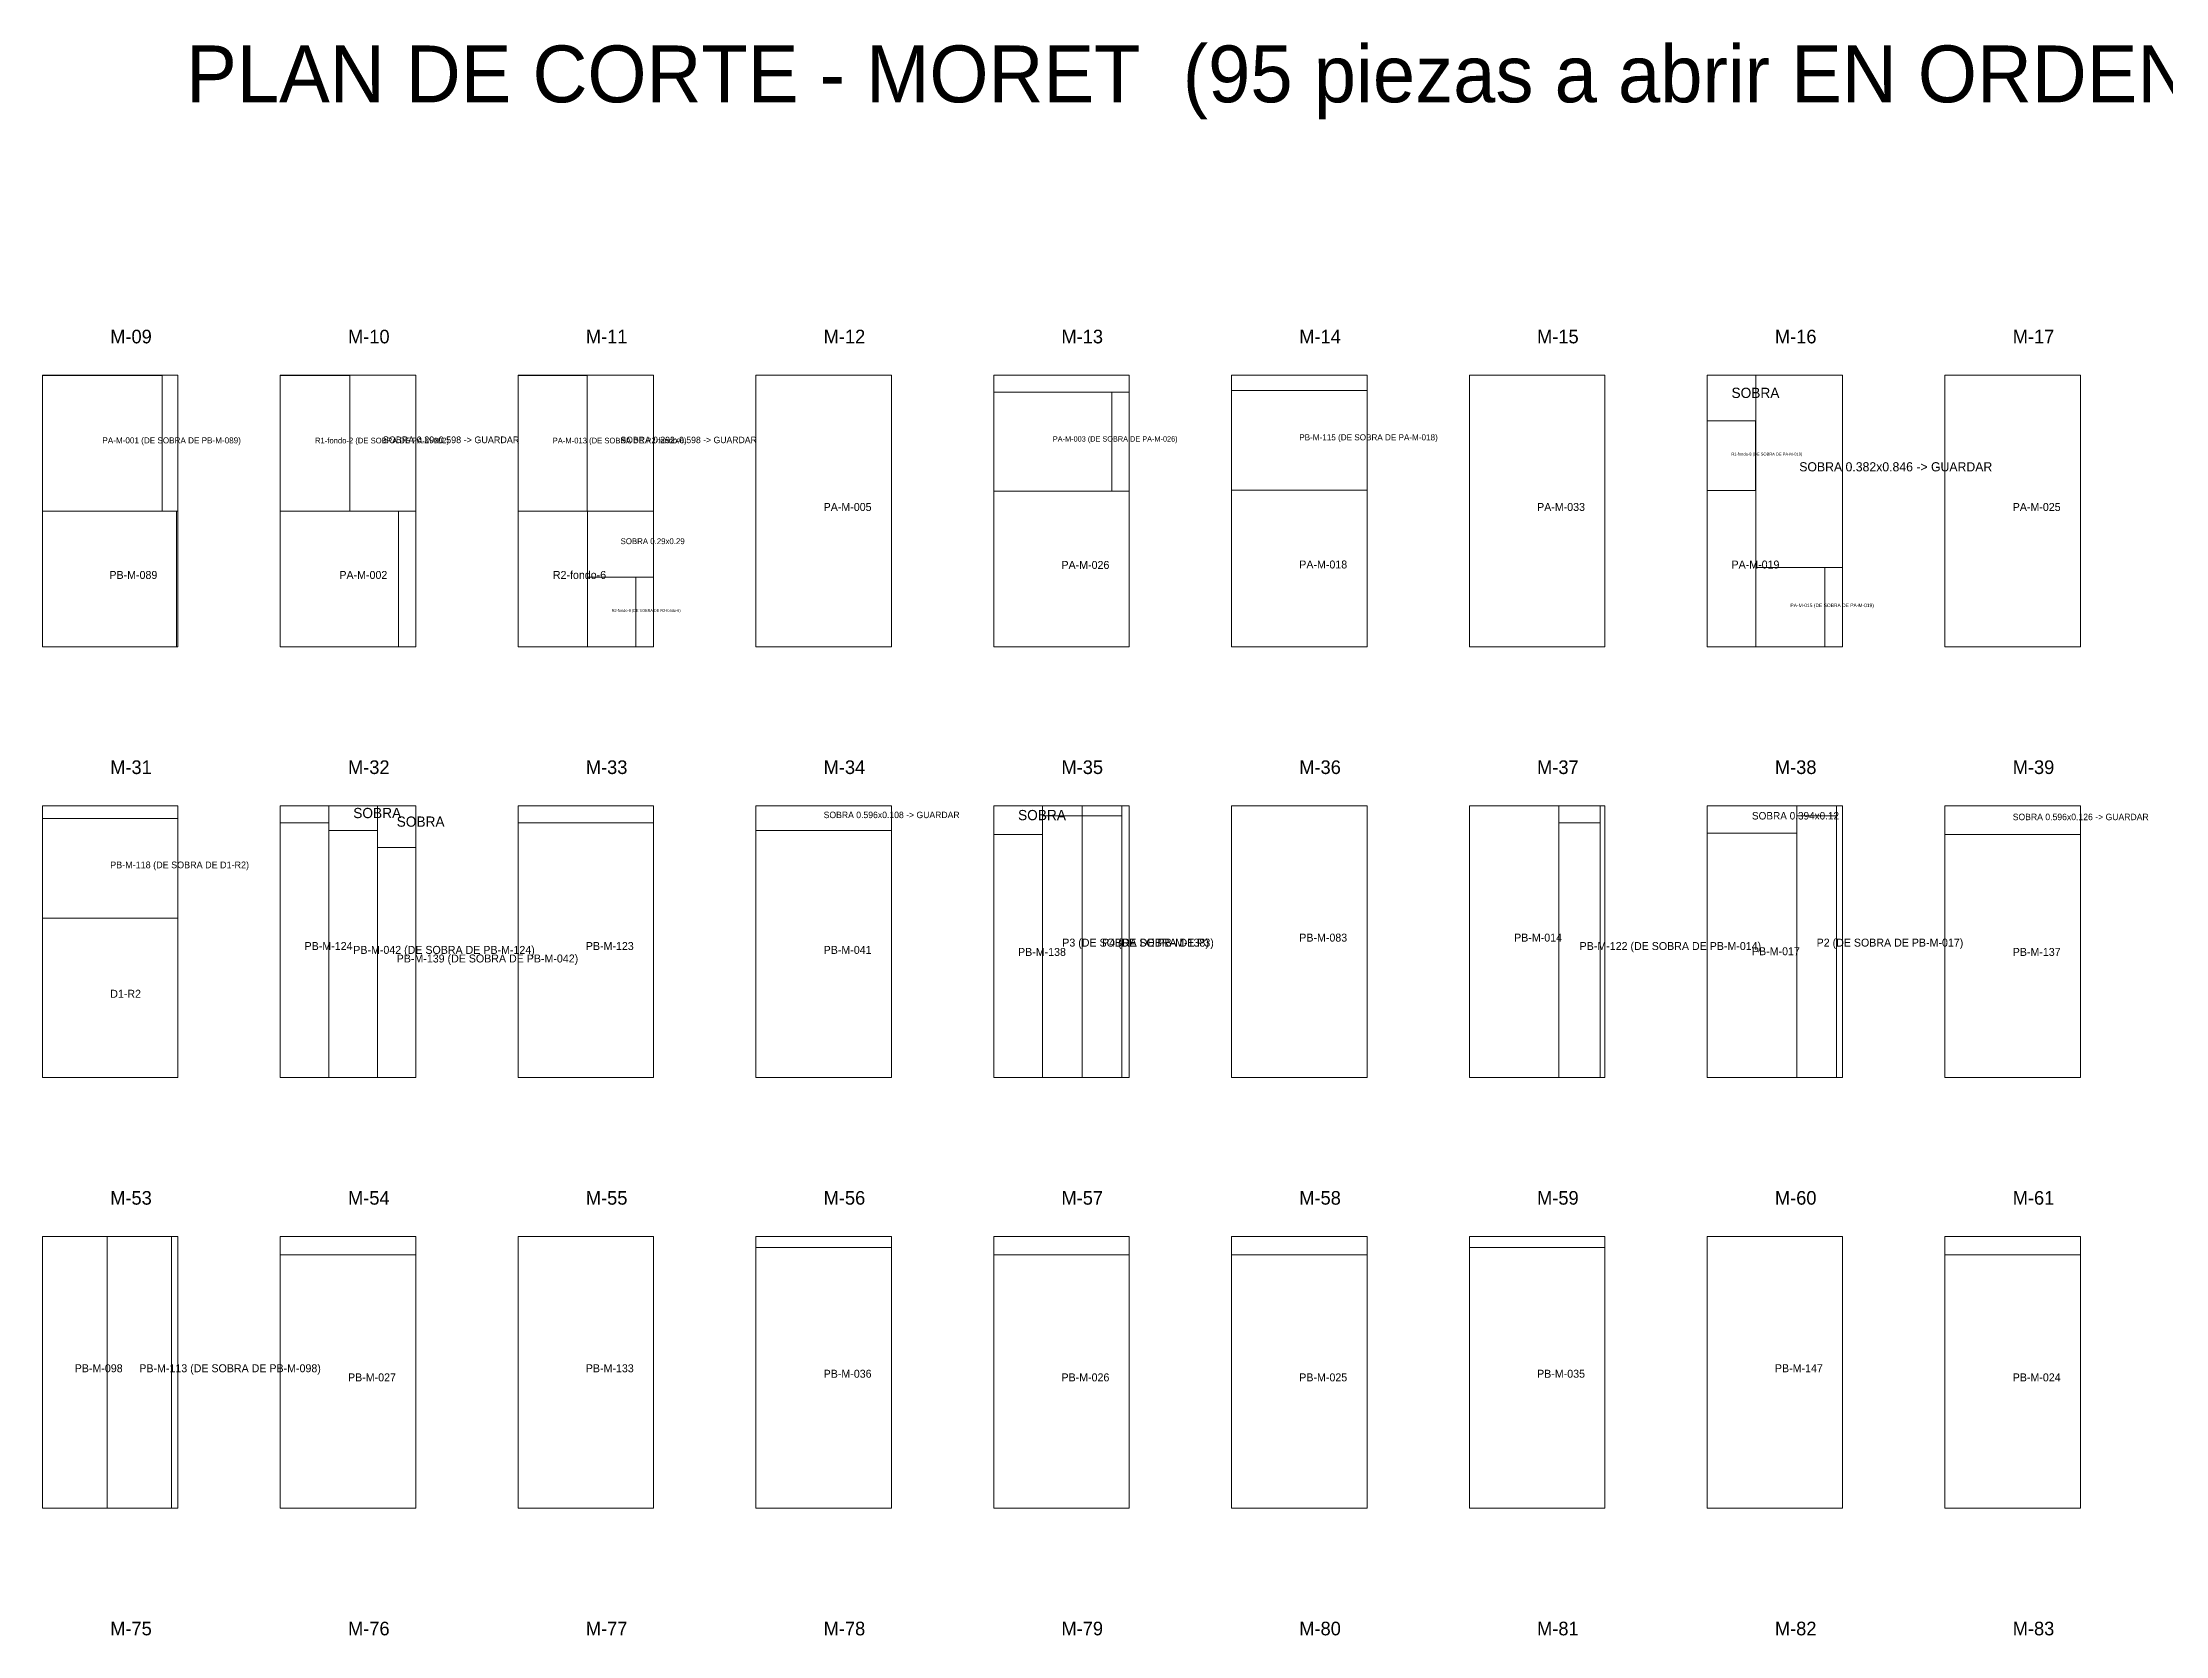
# Model space of a CAD drawing. Header units: metres. Extents: x 489.4 to 571.8, y -144.7 to -79.7.
# Drawn here: x 497.93 to 507.27, y -101.57 to -94.57 of the extents above; entities that cross this region are included whole.
import ezdxf

# ---------------------------------------------------------------- set-up
doc = ezdxf.new("R2010")
doc.units = ezdxf.units.M
for name, color, linetype, lineweight, plot in [('PLAN-CORTE-DESPERDICIO', 1, 'Continuous', 0, False), ('PLAN-CORTE-PIEZAS-A-ABRIR', 7, 'Continuous', 0, False), ('PLAN-CORTE-RECORTES', 3, 'Continuous', 0, False), ('PLAN-CORTE-SOBRANTES', 2, 'Continuous', 0, False), ('PLAN-CORTE-TEXTOS', 5, 'Continuous', 0, False)]:
    doc.layers.add(name, color=color, linetype=linetype, lineweight=lineweight, plot=plot)

msp = doc.modelspace()

# ---------------------------------------------------------------- linework, layer by layer
at = {"layer": 'PLAN-CORTE-DESPERDICIO'}
for points in [[(498.4599, -96.6284), (498.5287, -96.6284), (498.5287, -96.0304), (498.4599, -96.0304)], [(502.1167, -96.1044), (502.7127, -96.1044), (502.7127, -96.0304), (502.1167, -96.0304)], [(503.1627, -96.0974), (503.7587, -96.0974), (503.7587, -96.0304), (503.1627, -96.0304)], [(502.6367, -96.5404), (502.7127, -96.5404), (502.7127, -96.1044), (502.6367, -96.1044)], [(499.4987, -97.2244), (499.5747, -97.2244), (499.5747, -96.6284), (499.4987, -96.6284)], [(500.5427, -97.2244), (500.6207, -97.2244), (500.6207, -96.9184), (500.5427, -96.9184)], [(505.7729, -97.2244), (505.8507, -97.2244), (505.8507, -96.8764), (505.7729, -96.8764)], [(497.9327, -97.9794), (498.5287, -97.9794), (498.5287, -97.9244), (497.9327, -97.9244)], [(498.9787, -97.9984), (499.1927, -97.9984), (499.1927, -97.9244), (498.9787, -97.9244)], [(500.0247, -97.9984), (500.6207, -97.9984), (500.6207, -97.9244), (500.0247, -97.9244)], [(502.3307, -97.9684), (502.5057, -97.9684), (502.5057, -97.9244), (502.3307, -97.9244)], [(502.5057, -97.9684), (502.6807, -97.9684), (502.6807, -97.9244), (502.5057, -97.9244)], [(502.6807, -99.1184), (502.7127, -99.1184), (502.7127, -97.9244), (502.6807, -97.9244)], [(504.6027, -97.9984), (504.7847, -97.9984), (504.7847, -97.9244), (504.6027, -97.9244)], [(504.7847, -99.1184), (504.8047, -99.1184), (504.8047, -97.9244), (504.7847, -97.9244)], [(505.6487, -97.9684), (505.8237, -97.9684), (505.8237, -97.9244), (505.6487, -97.9244)], [(505.8237, -99.1184), (505.8507, -99.1184), (505.8507, -97.9244), (505.8237, -97.9244)], [(498.5007, -101.0124), (498.5287, -101.0124), (498.5287, -99.8184), (498.5007, -99.8184)], [(498.9787, -99.8984), (499.5747, -99.8984), (499.5747, -99.8184), (498.9787, -99.8184)], [(501.0707, -99.8664), (501.6667, -99.8664), (501.6667, -99.8184), (501.0707, -99.8184)], [(502.1167, -99.8984), (502.7127, -99.8984), (502.7127, -99.8184), (502.1167, -99.8184)], [(503.1627, -99.8984), (503.7587, -99.8984), (503.7587, -99.8184), (503.1627, -99.8184)], [(504.2087, -99.8664), (504.8047, -99.8664), (504.8047, -99.8184), (504.2087, -99.8184)], [(506.3007, -99.8984), (506.8967, -99.8984), (506.8967, -99.8184), (506.3007, -99.8184)]]:
    msp.add_lwpolyline(points, close=True, dxfattribs=at)
at = {"layer": 'PLAN-CORTE-PIEZAS-A-ABRIR'}
for points in [[(497.9327, -97.2244), (498.5287, -97.2244), (498.5287, -96.0304), (497.9327, -96.0304)], [(498.9787, -97.2244), (499.5747, -97.2244), (499.5747, -96.0304), (498.9787, -96.0304)], [(500.0247, -97.2244), (500.6207, -97.2244), (500.6207, -96.0304), (500.0247, -96.0304)], [(501.0707, -97.2244), (501.6667, -97.2244), (501.6667, -96.0304), (501.0707, -96.0304)], [(502.1167, -97.2244), (502.7127, -97.2244), (502.7127, -96.0304), (502.1167, -96.0304)], [(503.1627, -97.2244), (503.7587, -97.2244), (503.7587, -96.0304), (503.1627, -96.0304)], [(504.2087, -97.2244), (504.8047, -97.2244), (504.8047, -96.0304), (504.2087, -96.0304)], [(505.2547, -97.2244), (505.8507, -97.2244), (505.8507, -96.0304), (505.2547, -96.0304)], [(506.3007, -97.2244), (506.8967, -97.2244), (506.8967, -96.0304), (506.3007, -96.0304)], [(497.9327, -99.1184), (498.5287, -99.1184), (498.5287, -97.9244), (497.9327, -97.9244)], [(498.9787, -99.1184), (499.5747, -99.1184), (499.5747, -97.9244), (498.9787, -97.9244)], [(500.0247, -99.1184), (500.6207, -99.1184), (500.6207, -97.9244), (500.0247, -97.9244)], [(501.0707, -99.1184), (501.6667, -99.1184), (501.6667, -97.9244), (501.0707, -97.9244)], [(502.1167, -99.1184), (502.7127, -99.1184), (502.7127, -97.9244), (502.1167, -97.9244)], [(503.1627, -99.1184), (503.7587, -99.1184), (503.7587, -97.9244), (503.1627, -97.9244)], [(504.2087, -99.1184), (504.8047, -99.1184), (504.8047, -97.9244), (504.2087, -97.9244)], [(505.2547, -99.1184), (505.8507, -99.1184), (505.8507, -97.9244), (505.2547, -97.9244)], [(506.3007, -99.1184), (506.8967, -99.1184), (506.8967, -97.9244), (506.3007, -97.9244)], [(497.9327, -101.0124), (498.5287, -101.0124), (498.5287, -99.8184), (497.9327, -99.8184)], [(498.9787, -101.0124), (499.5747, -101.0124), (499.5747, -99.8184), (498.9787, -99.8184)], [(500.0247, -101.0124), (500.6207, -101.0124), (500.6207, -99.8184), (500.0247, -99.8184)], [(501.0707, -101.0124), (501.6667, -101.0124), (501.6667, -99.8184), (501.0707, -99.8184)], [(502.1167, -101.0124), (502.7127, -101.0124), (502.7127, -99.8184), (502.1167, -99.8184)], [(503.1627, -101.0124), (503.7587, -101.0124), (503.7587, -99.8184), (503.1627, -99.8184)], [(504.2087, -101.0124), (504.8047, -101.0124), (504.8047, -99.8184), (504.2087, -99.8184)], [(505.2547, -101.0124), (505.8507, -101.0124), (505.8507, -99.8184), (505.2547, -99.8184)], [(506.3007, -101.0124), (506.8967, -101.0124), (506.8967, -99.8184), (506.3007, -99.8184)]]:
    msp.add_lwpolyline(points, close=True, dxfattribs=at)
at = {"layer": 'PLAN-CORTE-RECORTES'}
for points in [[(497.9327, -96.6284), (498.4599, -96.6284), (498.4599, -96.0324), (497.9327, -96.0324)], [(498.9787, -96.6284), (499.2847, -96.6284), (499.2847, -96.0324), (498.9787, -96.0324)], [(500.0247, -96.6284), (500.3287, -96.6284), (500.3287, -96.0324), (500.0247, -96.0324)], [(501.0707, -97.2244), (501.6667, -97.2244), (501.6667, -96.0304), (501.0707, -96.0304)], [(504.2087, -97.2244), (504.8047, -97.2244), (504.8047, -96.0304), (504.2087, -96.0304)], [(506.3007, -97.2244), (506.8967, -97.2244), (506.8967, -96.0304), (506.3007, -96.0304)], [(502.1167, -96.5404), (502.6367, -96.5404), (502.6367, -96.1044), (502.1167, -96.1044)], [(503.1627, -96.5364), (503.7587, -96.5364), (503.7587, -96.0974), (503.1627, -96.0974)], [(505.2547, -96.5368), (505.4667, -96.5368), (505.4667, -96.2308), (505.2547, -96.2308)], [(502.1167, -97.2244), (502.7127, -97.2244), (502.7127, -96.5404), (502.1167, -96.5404)], [(503.1627, -97.2244), (503.7587, -97.2244), (503.7587, -96.5364), (503.1627, -96.5364)], [(505.2547, -97.2244), (505.4689, -97.2244), (505.4689, -96.5368), (505.2547, -96.5368)], [(497.9327, -97.2244), (498.5217, -97.2244), (498.5217, -96.6284), (497.9327, -96.6284)], [(498.9787, -97.2244), (499.4987, -97.2244), (499.4987, -96.6284), (498.9787, -96.6284)], [(500.0247, -97.2244), (500.3307, -97.2244), (500.3307, -96.6284), (500.0247, -96.6284)], [(500.3307, -97.2244), (500.5427, -97.2244), (500.5427, -96.9184), (500.3307, -96.9184)], [(505.4689, -97.2244), (505.7729, -97.2244), (505.7729, -96.8764), (505.4689, -96.8764)], [(503.1627, -99.1184), (503.7587, -99.1184), (503.7587, -97.9244), (503.1627, -97.9244)], [(504.2087, -99.1184), (504.6027, -99.1184), (504.6027, -97.9244), (504.2087, -97.9244)], [(497.9327, -98.4184), (498.5287, -98.4184), (498.5287, -97.9794), (497.9327, -97.9794)], [(498.9787, -99.1184), (499.1927, -99.1184), (499.1927, -97.9984), (498.9787, -97.9984)], [(499.1927, -99.1184), (499.4067, -99.1184), (499.4067, -98.0324), (499.1927, -98.0324)], [(500.0247, -99.1184), (500.6207, -99.1184), (500.6207, -97.9984), (500.0247, -97.9984)], [(501.0707, -99.1184), (501.6667, -99.1184), (501.6667, -98.0324), (501.0707, -98.0324)], [(502.3307, -99.1184), (502.5057, -99.1184), (502.5057, -97.9684), (502.3307, -97.9684)], [(502.5057, -99.1184), (502.6807, -99.1184), (502.6807, -97.9684), (502.5057, -97.9684)], [(504.6027, -99.1184), (504.7847, -99.1184), (504.7847, -97.9984), (504.6027, -97.9984)], [(505.2547, -99.1184), (505.6487, -99.1184), (505.6487, -98.0444), (505.2547, -98.0444)], [(505.6487, -99.1184), (505.8237, -99.1184), (505.8237, -97.9684), (505.6487, -97.9684)], [(499.4067, -99.1184), (499.5747, -99.1184), (499.5747, -98.108), (499.4067, -98.108)], [(502.1167, -99.1184), (502.3307, -99.1184), (502.3307, -98.0504), (502.1167, -98.0504)], [(506.3007, -99.1184), (506.8967, -99.1184), (506.8967, -98.0504), (506.3007, -98.0504)], [(497.9327, -99.1184), (498.5287, -99.1184), (498.5287, -98.4184), (497.9327, -98.4184)], [(497.9327, -101.0124), (498.2167, -101.0124), (498.2167, -99.8184), (497.9327, -99.8184)], [(498.2167, -101.0124), (498.5007, -101.0124), (498.5007, -99.8184), (498.2167, -99.8184)], [(500.0247, -101.0124), (500.6207, -101.0124), (500.6207, -99.8184), (500.0247, -99.8184)], [(505.2547, -101.0124), (505.8507, -101.0124), (505.8507, -99.8184), (505.2547, -99.8184)], [(498.9787, -101.0124), (499.5747, -101.0124), (499.5747, -99.8984), (498.9787, -99.8984)], [(501.0707, -101.0124), (501.6667, -101.0124), (501.6667, -99.8664), (501.0707, -99.8664)], [(502.1167, -101.0124), (502.7127, -101.0124), (502.7127, -99.8984), (502.1167, -99.8984)], [(503.1627, -101.0124), (503.7587, -101.0124), (503.7587, -99.8984), (503.1627, -99.8984)], [(504.2087, -101.0124), (504.8047, -101.0124), (504.8047, -99.8664), (504.2087, -99.8664)], [(506.3007, -101.0124), (506.8967, -101.0124), (506.8967, -99.8984), (506.3007, -99.8984)]]:
    msp.add_lwpolyline(points, close=True, dxfattribs=at)
at = {"layer": 'PLAN-CORTE-SOBRANTES'}
for points in [[(499.2847, -96.6284), (499.5747, -96.6284), (499.5747, -96.0304), (499.2847, -96.0304)], [(500.3287, -96.6284), (500.6207, -96.6284), (500.6207, -96.0304), (500.3287, -96.0304)], [(505.2547, -96.2308), (505.4689, -96.2308), (505.4689, -96.0304), (505.2547, -96.0304)], [(505.4689, -96.8764), (505.8507, -96.8764), (505.8507, -96.0304), (505.4689, -96.0304)], [(500.3307, -96.9184), (500.6207, -96.9184), (500.6207, -96.6284), (500.3307, -96.6284)], [(499.1927, -98.0324), (499.4067, -98.0324), (499.4067, -97.9244), (499.1927, -97.9244)], [(499.4067, -98.108), (499.5747, -98.108), (499.5747, -97.9244), (499.4067, -97.9244)], [(501.0707, -98.0324), (501.6667, -98.0324), (501.6667, -97.9244), (501.0707, -97.9244)], [(502.1167, -98.0504), (502.3307, -98.0504), (502.3307, -97.9244), (502.1167, -97.9244)], [(505.2547, -98.0444), (505.6487, -98.0444), (505.6487, -97.9244), (505.2547, -97.9244)], [(506.3007, -98.0504), (506.8967, -98.0504), (506.8967, -97.9244), (506.3007, -97.9244)]]:
    msp.add_lwpolyline(points, close=True, dxfattribs=at)

# ---------------------------------------------------------------- texts
at = {"layer": 'PLAN-CORTE-TEXTOS'}
for s, height, p in [('PLAN DE CORTE - MORET  (95 piezas a abrir EN ORDEN: M-01 = primer corte, PLANTA ALTA junto a la ESCALERA, y se avanza alejandose; al terminar P.A. sigue P.B.; amarillo = SOBRANTE con su medida -> GUARDAR EN RESERVA; rojo = desperdicio)', 0.25, (498.5647, -94.8304)), ('M-09', 0.06, (498.2307, -95.8904)), ('M-10', 0.06, (499.2767, -95.8904)), ('M-11', 0.06, (500.3227, -95.8904)), ('M-12', 0.06, (501.3687, -95.8904)), ('M-13', 0.06, (502.4147, -95.8904)), ('M-14', 0.06, (503.4607, -95.8904)), ('M-15', 0.06, (504.5067, -95.8904)), ('M-16', 0.06, (505.5527, -95.8904)), ('M-17', 0.06, (506.5987, -95.8904)), ('SOBRA', 0.045, (505.3618, -96.1306)), ('PA-M-001 (DE SOBRA DE PB-M-089)', 0.026703, (498.1963, -96.3304)), ('R1-fondo-2 (DE SOBRA DE PA-M-002)', 0.025084, (499.1317, -96.3304)), ('SOBRA 0.29x0.598 -> GUARDAR', 0.029531, (499.4297, -96.3294)), ('PA-M-013 (DE SOBRA DE R2-fondo-6)', 0.025084, (500.1767, -96.3304)), ('SOBRA 0.292x0.598 -> GUARDAR', 0.028476, (500.4747, -96.3294)), ('PA-M-003 (DE SOBRA DE PA-M-026)', 0.023297, (502.3767, -96.3224)), ('PB-M-115 (DE SOBRA DE PA-M-018)', 0.026703, (503.4607, -96.3169)), ('R1-fondo-8 (DE SOBRA DE PA-M-019)', 0.012879, (505.3607, -96.3838)), ('SOBRA 0.382x0.846 -> GUARDAR', 0.040286, (505.6598, -96.4534)), ('PA-M-005', 0.035, (501.3687, -96.6274)), ('PA-M-033', 0.035, (504.5067, -96.6274)), ('PA-M-025', 0.035, (506.5987, -96.6274)), ('SOBRA 0.29x0.29', 0.025778, (500.4757, -96.7734)), ('PB-M-089', 0.035, (498.2272, -96.9264)), ('PA-M-002', 0.035, (499.2387, -96.9264)), ('R2-fondo-6', 0.035, (500.1777, -96.9264)), ('PA-M-026', 0.035, (502.4147, -96.8824)), ('PA-M-018', 0.035, (503.4607, -96.8804)), ('PA-M-019', 0.035, (505.3618, -96.8806)), ('R2-fondo-8 (DE SOBRA DE R2-fondo-6)', 0.012143, (500.4367, -97.0714)), ('PA-M-015 (DE SOBRA DE PA-M-019)', 0.015591, (505.6209, -97.0504)), ('M-31', 0.06, (498.2307, -97.7844)), ('M-32', 0.06, (499.2767, -97.7844)), ('M-33', 0.06, (500.3227, -97.7844)), ('M-34', 0.06, (501.3687, -97.7844)), ('M-35', 0.06, (502.4147, -97.7844)), ('M-36', 0.06, (503.4607, -97.7844)), ('M-37', 0.06, (504.5067, -97.7844)), ('M-38', 0.06, (505.5527, -97.7844)), ('M-39', 0.06, (506.5987, -97.7844)), ('SOBRA', 0.045, (499.2997, -97.9784)), ('SOBRA 0.596x0.108 -> GUARDAR', 0.028381, (501.3687, -97.9784)), ('SOBRA', 0.045, (502.2237, -97.9874)), ('SOBRA 0.394x0.12', 0.032833, (505.4517, -97.9844)), ('SOBRA', 0.045, (499.4907, -98.0162)), ('SOBRA 0.596x0.126 -> GUARDAR', 0.028381, (506.5987, -97.9874)), ('PB-M-118 (DE SOBRA DE D1-R2)', 0.029563, (498.2307, -98.1989)), ('P3 (DE SOBRA DE PB-M-138)', 0.035, (502.4182, -98.5434)), ('P4 (DE SOBRA DE P3)', 0.035, (502.5932, -98.5434)), ('PB-M-083', 0.035, (503.4607, -98.5214)), ('PB-M-014', 0.035, (504.4057, -98.5214)), ('P2 (DE SOBRA DE PB-M-017)', 0.035, (505.7362, -98.5434)), ('PB-M-124', 0.035, (499.0857, -98.5584)), ('PB-M-042 (DE SOBRA DE PB-M-124)', 0.035, (499.2997, -98.5754)), ('PB-M-139 (DE SOBRA DE PB-M-042)', 0.035, (499.4907, -98.6132)), ('PB-M-123', 0.035, (500.3227, -98.5584)), ('PB-M-041', 0.035, (501.3687, -98.5754)), ('PB-M-138', 0.035, (502.2237, -98.5844)), ('PB-M-122 (DE SOBRA DE PB-M-014)', 0.035, (504.6937, -98.5584)), ('PB-M-017', 0.035, (505.4517, -98.5814)), ('PB-M-137', 0.035, (506.5987, -98.5844)), ('D1-R2', 0.035, (498.2307, -98.7684)), ('M-53', 0.06, (498.2307, -99.6784)), ('M-54', 0.06, (499.2767, -99.6784)), ('M-55', 0.06, (500.3227, -99.6784)), ('M-56', 0.06, (501.3687, -99.6784)), ('M-57', 0.06, (502.4147, -99.6784)), ('M-58', 0.06, (503.4607, -99.6784)), ('M-59', 0.06, (504.5067, -99.6784)), ('M-60', 0.06, (505.5527, -99.6784)), ('M-61', 0.06, (506.5987, -99.6784)), ('PB-M-098', 0.035, (498.0747, -100.4154)), ('PB-M-113 (DE SOBRA DE PB-M-098)', 0.035, (498.3587, -100.4154)), ('PB-M-133', 0.035, (500.3227, -100.4154)), ('PB-M-147', 0.035, (505.5527, -100.4154)), ('PB-M-027', 0.035, (499.2767, -100.4554)), ('PB-M-036', 0.035, (501.3687, -100.4394)), ('PB-M-026', 0.035, (502.4147, -100.4554)), ('PB-M-025', 0.035, (503.4607, -100.4554)), ('PB-M-035', 0.035, (504.5067, -100.4394)), ('PB-M-024', 0.035, (506.5987, -100.4554)), ('M-75', 0.06, (498.2307, -101.5724)), ('M-76', 0.06, (499.2767, -101.5724)), ('M-77', 0.06, (500.3227, -101.5724)), ('M-78', 0.06, (501.3687, -101.5724)), ('M-79', 0.06, (502.4147, -101.5724)), ('M-80', 0.06, (503.4607, -101.5724)), ('M-81', 0.06, (504.5067, -101.5724)), ('M-82', 0.06, (505.5527, -101.5724)), ('M-83', 0.06, (506.5987, -101.5724))]:
    msp.add_text(s, height=height, dxfattribs=at).set_placement(p)

doc.saveas('drawing.dxf')
